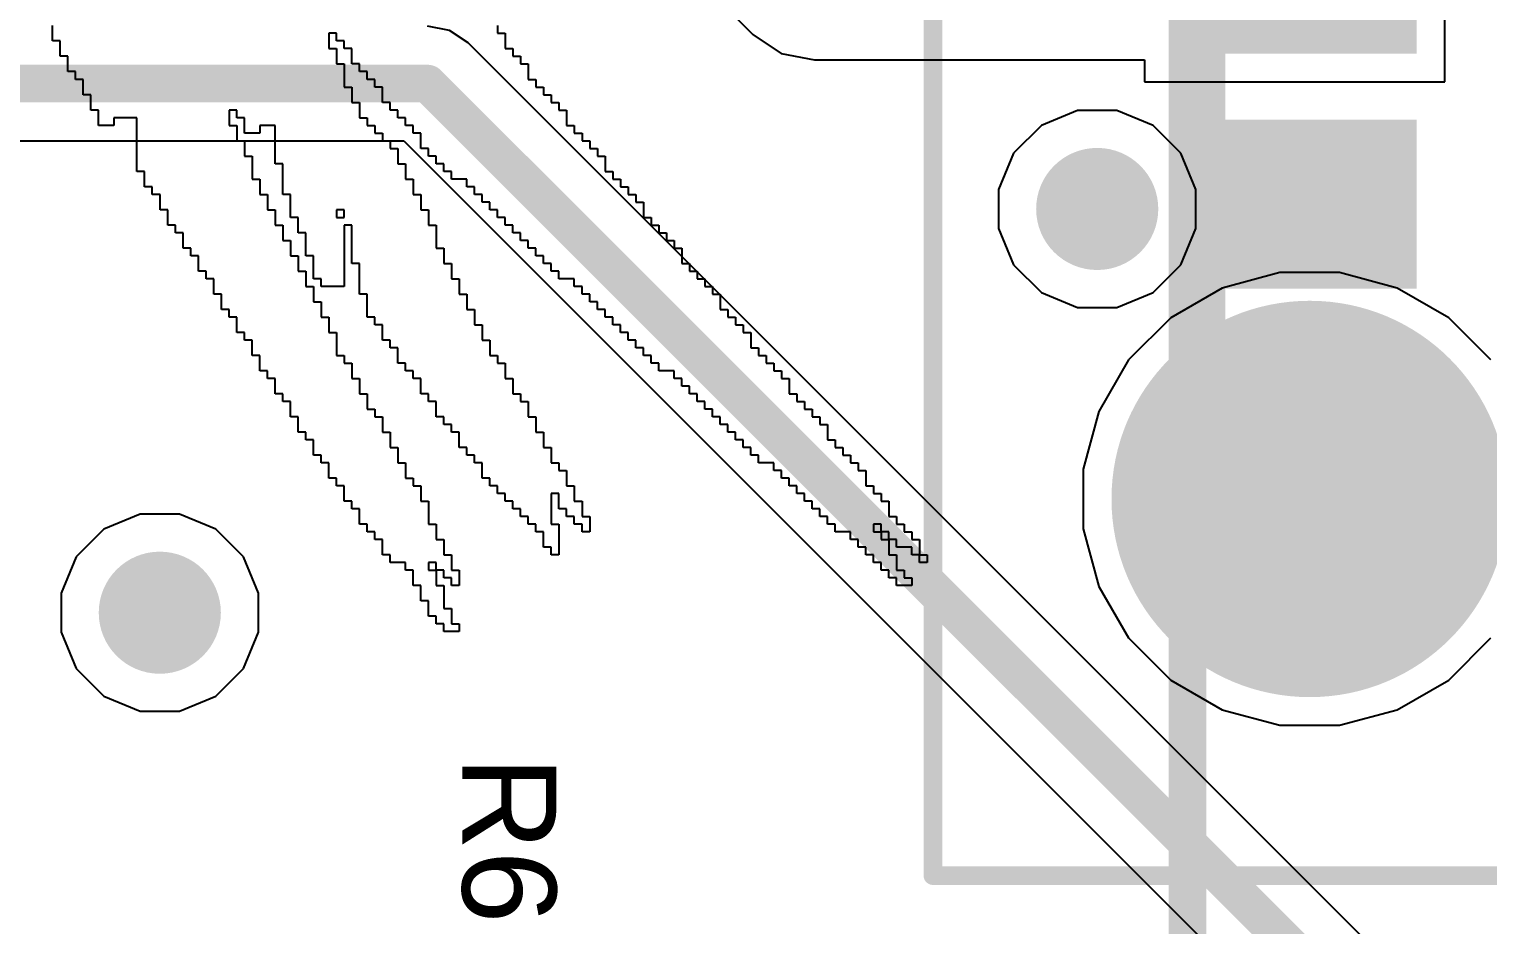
# Model space of a CAD drawing. Header units: inches. Extents: x 0.3 to 52.1, y -1.7 to 36.7.
# Drawn here: x 37.8 to 45.57, y 6.84 to 11.61 of the extents above; entities that cross this region are included whole.
import ezdxf

# ---------------------------------------------------------------- set-up
doc = ezdxf.new("R2010")
doc.units = ezdxf.units.IN
for name, color, linetype in [('Bottom Layer', 5, 'Continuous'), ('Bottom Overlay', 54, 'Continuous'), ('Bottom Solder', 6, 'Continuous'), ('Internal1', 16, 'Continuous'), ('Internal2', 76, 'Continuous'), ('Multi-Layer', 9, 'Continuous'), ('Pad Holes', 156, 'Continuous'), ('Top Assembly', 216, 'Continuous'), ('Top Component Outline', 6, 'Continuous'), ('Top Layer', 1, 'Continuous'), ('Top Overlay', 2, 'Continuous'), ('Top Paste', 8, 'Continuous'), ('Top Solder', 216, 'Continuous'), ('Via Holes', 16, 'Continuous'), ('wyswietlacz', 56, 'Continuous')]:
    doc.layers.add(name, color=color, linetype=linetype)
doc.styles.add('Arial', font='', dxfattribs={"height": 0.2})
doc.styles.get('Arial').set_extended_font_data('Arial')

# ---------------------------------------------------------------- blocks, each defined once
blk = doc.blocks.new('USB_C_13')
at = {"layer": 'Bottom Layer'}
h = blk.add_hatch(color=5, dxfattribs=at)
edge = h.paths.add_edge_path()
edge.add_arc((-4.32, 2.95), 1.005, 0, 360)
at = {"layer": 'Bottom Solder'}
h = blk.add_hatch(color=6, dxfattribs=at)
edge = h.paths.add_edge_path()
edge.add_arc((-4.32, 2.95), 1.055, 0, 360)
at = {"layer": 'Internal1'}
h = blk.add_hatch(color=16, dxfattribs=at)
edge = h.paths.add_edge_path()
edge.add_arc((-4.32, 2.95), 1.005, 0, 360)
at = {"layer": 'Internal2'}
h = blk.add_hatch(color=76, dxfattribs=at)
edge = h.paths.add_edge_path()
edge.add_arc((-4.32, 2.95), 1.005, 0, 360)
at = {"layer": 'Multi-Layer'}
h = blk.add_hatch(color=9, dxfattribs=at)
edge = h.paths.add_edge_path()
edge.add_arc((-4.32, 2.95), 1.005, 0, 360)
at = {"layer": 'Pad Holes'}
h = blk.add_hatch(color=7, dxfattribs=at)
edge = h.paths.add_edge_path()
edge.add_arc((-4.32, 2.95), 0.67, 0, 360)
at = {"layer": 'Top Layer'}
h = blk.add_hatch(color=1, dxfattribs=at)
edge = h.paths.add_edge_path()
edge.add_arc((-4.32, 2.95), 1.005, 0, 360)
for points in [[(-3.15, 2.43), (-3.15, 3.63), (-2.35, 3.63), (-2.35, 2.43)], [(-1.9, 2.43), (-1.9, 3.63), (-1.14, 3.63), (-1.14, 2.43)]]:
    blk.add_hatch(color=1, dxfattribs=at).paths.add_polyline_path(points)
at = {"layer": 'Top Paste'}
for points in [[(-3.15, 2.43), (-3.15, 3.63), (-2.35, 3.63), (-2.35, 2.43)], [(-1.9, 2.43), (-1.9, 3.63), (-1.14, 3.63), (-1.14, 2.43)]]:
    blk.add_hatch(color=8, dxfattribs=at).paths.add_polyline_path(points)
at = {"layer": 'Top Solder'}
h = blk.add_hatch(color=216, dxfattribs=at)
edge = h.paths.add_edge_path()
edge.add_arc((-4.32, 2.95), 1.055, 0, 360)
for points in [[(-3.2, 2.38), (-3.2, 3.68), (-2.3, 3.68), (-2.3, 2.38)], [(-1.95, 2.38), (-1.95, 3.68), (-1.09, 3.68), (-1.09, 2.38)]]:
    blk.add_hatch(color=216, dxfattribs=at).paths.add_polyline_path(points)
at = {"layer": 'Top Assembly'}
for points in [[(-6.325, 4.955, 0.1, 0.1, 0), (6.325, 4.955, 0.1, 0.1, 0)], [(-6.325, 4.955, 0.1, 0.1, 0), (-6.325, -4.45, 0.1, 0.1, 0)]]:
    blk.add_lwpolyline(points, format="xyseb", dxfattribs=at)
blk.add_lwpolyline([(-6.35, 4.955, 0.05, 0.05, 1), (-6.3, 4.955, 0.05, 0.05, 1)], format="xyseb", close=True, dxfattribs=at)
blk.add_lwpolyline([(-6.35, 4.955, 0.05, 0.05, 1), (-6.3, 4.955, 0.05, 0.05, 1)], format="xyseb", close=True, dxfattribs=at)
at = {"layer": 'Top Component Outline'}
for points in [[(-4.47, 3.45, 0.1, 0.1, 0), (4.47, 3.45, 0.1, 0.1, 0)], [(-4.47, 3.45, 0.1, 0.1, 0), (-4.47, -3.45, 0.1, 0.1, 0)]]:
    blk.add_lwpolyline(points, format="xyseb", dxfattribs=at)
blk.add_lwpolyline([(-4.495, 3.45, 0.05, 0.05, 1), (-4.445, 3.45, 0.05, 0.05, 1)], format="xyseb", close=True, dxfattribs=at)
blk.add_lwpolyline([(-4.495, 3.45, 0.05, 0.05, 1), (-4.445, 3.45, 0.05, 0.05, 1)], format="xyseb", close=True, dxfattribs=at)

msp = doc.modelspace()

# ---------------------------------------------------------------- hatches: boundary and pattern name
at = {"layer": 'Bottom Layer'}
h = msp.add_hatch(color=5, dxfattribs=at)
edge = h.paths.add_edge_path()
edge.add_arc((43.4892, 10.6494), 0.325, 0, 360)
h = msp.add_hatch(color=5, dxfattribs=at)
edge = h.paths.add_edge_path()
edge.add_arc((38.5, 8.5), 0.325, 0, 360)
at = {"layer": 'Internal1'}
h = msp.add_hatch(color=16, dxfattribs=at)
edge = h.paths.add_edge_path()
edge.add_arc((43.4892, 10.6494), 0.325, 0, 360)
h = msp.add_hatch(color=16, dxfattribs=at)
edge = h.paths.add_edge_path()
edge.add_arc((38.5, 8.5), 0.325, 0, 360)
at = {"layer": 'Internal2'}
h = msp.add_hatch(color=76, dxfattribs=at)
edge = h.paths.add_edge_path()
edge.add_arc((43.4892, 10.6494), 0.325, 0, 360)
h = msp.add_hatch(color=76, dxfattribs=at)
edge = h.paths.add_edge_path()
edge.add_arc((38.5, 8.5), 0.325, 0, 360)
at = {"layer": 'Top Layer'}
h = msp.add_hatch(color=1, dxfattribs=at)
edge = h.paths.add_edge_path()
edge.add_arc((43.4892, 10.6494), 0.325, 0, 360)
h = msp.add_hatch(color=1, dxfattribs=at)
edge = h.paths.add_edge_path()
edge.add_arc((38.5, 8.5), 0.325, 0, 360)
at = {"layer": 'Via Holes'}
h = msp.add_hatch(color=7, dxfattribs=at)
edge = h.paths.add_edge_path()
edge.add_arc((43.4892, 10.6494), 0.175, 0, 360)
h = msp.add_hatch(color=7, dxfattribs=at)
edge = h.paths.add_edge_path()
edge.add_arc((38.5, 8.5), 0.175, 0, 360)

# ---------------------------------------------------------------- linework, layer by layer
at = {"layer": 'Bottom Overlay'}
for p, q in [((37.9294, 11.5437), (37.9294, 11.6254)), ((39.4403, 11.5845), (39.3995, 11.5845)), ((39.3995, 11.5845), (39.3995, 11.5029)), ((39.4403, 11.5437), (39.4403, 11.5845)), ((40.2979, 11.6254), (40.2979, 11.5845)), ((40.2979, 11.5845), (40.3387, 11.5845)), ((40.3387, 11.5845), (40.3387, 11.5029)), ((37.9702, 11.5437), (37.9294, 11.5437)), ((37.9702, 11.462), (37.9702, 11.5437)), ((39.3995, 11.5029), (39.4403, 11.5029)), ((39.4811, 11.5437), (39.4403, 11.5437)), ((39.4403, 11.5029), (39.4403, 11.4212)), ((39.4811, 11.5029), (39.4811, 11.5437)), ((39.522, 11.5029), (39.4811, 11.5029)), ((39.522, 11.4212), (39.522, 11.5029)), ((40.3387, 11.5029), (40.3795, 11.5029)), ((40.3795, 11.5029), (40.3795, 11.462)), ((38.011, 11.462), (37.9702, 11.462)), ((38.011, 11.3804), (38.011, 11.462)), ((39.4403, 11.4212), (39.4811, 11.4212)), ((39.4811, 11.4212), (39.4811, 11.2987)), ((39.5628, 11.4212), (39.522, 11.4212)), ((39.5628, 11.3804), (39.5628, 11.4212)), ((40.3795, 11.462), (40.4204, 11.462)), ((40.4204, 11.462), (40.4204, 11.4212)), ((40.4204, 11.4212), (40.4612, 11.4212)), ((40.4612, 11.4212), (40.4612, 11.3395)), ((38.0519, 11.3804), (38.011, 11.3804)), ((38.0519, 11.3395), (38.0519, 11.3804)), ((38.0927, 11.3395), (38.0519, 11.3395)), ((38.0927, 11.2578), (38.0927, 11.3395)), ((39.6037, 11.3804), (39.5628, 11.3804)), ((39.6037, 11.3395), (39.6037, 11.3804)), ((39.6445, 11.3395), (39.6037, 11.3395)), ((39.6445, 11.2987), (39.6445, 11.3395)), ((40.4612, 11.3395), (40.5021, 11.3395)), ((40.5021, 11.3395), (40.5021, 11.2987)), ((38.1335, 11.2578), (38.0927, 11.2578)), ((38.1335, 11.1762), (38.1335, 11.2578)), ((39.4811, 11.2987), (39.522, 11.2987)), ((39.522, 11.2987), (39.522, 11.217)), ((39.6853, 11.2987), (39.6445, 11.2987)), ((39.6853, 11.217), (39.6853, 11.2987)), ((40.5021, 11.2987), (40.5429, 11.2987)), ((40.5429, 11.2987), (40.5429, 11.2578)), ((40.5429, 11.2578), (40.5837, 11.2578)), ((40.5837, 11.2578), (40.5837, 11.217)), ((39.522, 11.217), (39.5628, 11.217)), ((39.5628, 11.217), (39.5628, 11.1353)), ((39.7262, 11.217), (39.6853, 11.217)), ((39.7262, 11.1762), (39.7262, 11.217)), ((40.5837, 11.217), (40.6246, 11.217)), ((40.6246, 11.217), (40.6246, 11.1762)), ((38.1744, 11.1762), (38.1335, 11.1762)), ((38.1744, 11.0945), (38.1744, 11.1762)), ((38.3786, 11.1353), (38.256, 11.1353)), ((38.256, 11.1353), (38.256, 11.0945)), ((38.3786, 10.8495), (38.3786, 11.1353)), ((38.9094, 11.1762), (38.8686, 11.1762)), ((38.8686, 11.1762), (38.8686, 11.0945)), ((38.9094, 11.1353), (38.9094, 11.1762)), ((38.9503, 11.1353), (38.9094, 11.1353)), ((38.9503, 11.0537), (38.9503, 11.1353)), ((39.5628, 11.1353), (39.6037, 11.1353)), ((39.6037, 11.1353), (39.6037, 11.0945)), ((39.767, 11.1762), (39.7262, 11.1762)), ((39.767, 11.1353), (39.767, 11.1762)), ((39.8078, 11.1353), (39.767, 11.1353)), ((39.8078, 11.0945), (39.8078, 11.1353)), ((40.6246, 11.1762), (40.6654, 11.1762)), ((40.6654, 11.1762), (40.6654, 11.0945)), ((38.256, 11.0945), (38.1744, 11.0945)), ((38.8686, 11.0945), (38.9094, 11.0945)), ((38.9094, 11.0945), (38.9094, 11.0128)), ((39.0319, 11.0537), (38.9503, 11.0537)), ((39.1136, 11.0945), (39.0319, 11.0945)), ((39.0319, 11.0945), (39.0319, 11.0537)), ((39.1136, 10.8903), (39.1136, 11.0945)), ((39.6037, 11.0945), (39.6445, 11.0945)), ((39.6445, 11.0945), (39.6445, 11.0537)), ((39.6445, 11.0537), (39.6853, 11.0537)), ((39.6853, 11.0537), (39.6853, 11.0128)), ((39.8487, 11.0945), (39.8078, 11.0945)), ((39.8487, 11.0537), (39.8487, 11.0945)), ((39.8895, 11.0537), (39.8487, 11.0537)), ((39.8895, 10.972), (39.8895, 11.0537)), ((40.6654, 11.0945), (40.7062, 11.0945)), ((40.7062, 11.0945), (40.7062, 11.0537)), ((40.7062, 11.0537), (40.7471, 11.0537)), ((40.7471, 11.0537), (40.7471, 11.0128)), ((38.9094, 11.0128), (38.9503, 11.0128)), ((38.9503, 11.0128), (38.9503, 10.9312)), ((39.6853, 11.0128), (39.7262, 11.0128)), ((39.7262, 11.0128), (39.7262, 10.972)), ((39.7262, 10.972), (39.767, 10.972)), ((39.767, 10.972), (39.767, 10.8903)), ((39.9303, 10.972), (39.8895, 10.972)), ((39.9303, 10.9312), (39.9303, 10.972)), ((40.7471, 11.0128), (40.7879, 11.0128)), ((40.7879, 11.0128), (40.7879, 10.972)), ((40.7879, 10.972), (40.8287, 10.972)), ((40.8287, 10.972), (40.8287, 10.9312)), ((38.9503, 10.9312), (38.9911, 10.9312)), ((38.9911, 10.9312), (38.9911, 10.8086)), ((39.1545, 10.8903), (39.1136, 10.8903)), ((39.1545, 10.727), (39.1545, 10.8903)), ((39.767, 10.8903), (39.8078, 10.8903)), ((39.8078, 10.8903), (39.8078, 10.8086)), ((39.9712, 10.9312), (39.9303, 10.9312)), ((39.9712, 10.8903), (39.9712, 10.9312)), ((40.012, 10.8903), (39.9712, 10.8903)), ((40.012, 10.8495), (40.012, 10.8903)), ((40.8287, 10.9312), (40.8696, 10.9312)), ((40.8696, 10.9312), (40.8696, 10.8495)), ((38.4194, 10.8495), (38.3786, 10.8495)), ((38.4194, 10.7678), (38.4194, 10.8495)), ((38.9911, 10.8086), (39.0319, 10.8086)), ((39.0319, 10.8086), (39.0319, 10.727)), ((39.8078, 10.8086), (39.8487, 10.8086)), ((39.8487, 10.8086), (39.8487, 10.727)), ((40.0529, 10.8495), (40.012, 10.8495)), ((40.0529, 10.8086), (40.0529, 10.8495)), ((40.1345, 10.8086), (40.0529, 10.8086)), ((40.1345, 10.7678), (40.1345, 10.8086)), ((40.8696, 10.8495), (40.9104, 10.8495)), ((40.9104, 10.8495), (40.9104, 10.8086)), ((40.9104, 10.8086), (40.9513, 10.8086)), ((40.9513, 10.8086), (40.9513, 10.7678)), ((38.4602, 10.7678), (38.4194, 10.7678)), ((38.4602, 10.727), (38.4602, 10.7678)), ((38.5011, 10.727), (38.4602, 10.727)), ((38.5011, 10.6453), (38.5011, 10.727)), ((39.0319, 10.727), (39.0728, 10.727)), ((39.0728, 10.727), (39.0728, 10.6453)), ((39.1953, 10.727), (39.1545, 10.727)), ((39.1953, 10.6045), (39.1953, 10.727)), ((39.8487, 10.727), (39.8895, 10.727)), ((39.8895, 10.727), (39.8895, 10.6453)), ((40.1754, 10.7678), (40.1345, 10.7678)), ((40.1754, 10.727), (40.1754, 10.7678)), ((40.2162, 10.727), (40.1754, 10.727)), ((40.2162, 10.6861), (40.2162, 10.727)), ((40.9513, 10.7678), (40.9921, 10.7678)), ((40.9921, 10.7678), (40.9921, 10.727)), ((40.9921, 10.727), (41.0329, 10.727)), ((41.0329, 10.727), (41.0329, 10.6861)), ((38.5419, 10.6453), (38.5011, 10.6453)), ((38.5419, 10.5636), (38.5419, 10.6453)), ((39.0728, 10.6453), (39.1136, 10.6453)), ((39.1136, 10.6453), (39.1136, 10.5636)), ((39.4811, 10.6453), (39.4403, 10.6453)), ((39.4403, 10.6453), (39.4403, 10.6045)), ((39.4811, 10.6045), (39.4811, 10.6453)), ((39.8895, 10.6453), (39.9303, 10.6453)), ((39.9303, 10.6453), (39.9303, 10.5636)), ((40.257, 10.6861), (40.2162, 10.6861)), ((40.257, 10.6453), (40.257, 10.6861)), ((40.2979, 10.6453), (40.257, 10.6453)), ((40.2979, 10.6045), (40.2979, 10.6453)), ((41.0329, 10.6861), (41.0738, 10.6861)), ((41.0738, 10.6861), (41.0738, 10.6045)), ((38.5827, 10.5636), (38.5419, 10.5636)), ((38.5827, 10.5228), (38.5827, 10.5636)), ((39.1136, 10.5636), (39.1545, 10.5636)), ((39.1545, 10.5636), (39.1545, 10.482)), ((39.2361, 10.6045), (39.1953, 10.6045)), ((39.2361, 10.5228), (39.2361, 10.6045)), ((39.4403, 10.6045), (39.4811, 10.6045)), ((39.522, 10.5636), (39.4811, 10.5636)), ((39.4811, 10.5636), (39.4811, 10.2369)), ((39.522, 10.3594), (39.522, 10.5636)), ((39.9303, 10.5636), (39.9712, 10.5636)), ((39.9712, 10.5636), (39.9712, 10.4411)), ((40.3387, 10.6045), (40.2979, 10.6045)), ((40.3387, 10.5636), (40.3387, 10.6045)), ((40.3795, 10.5636), (40.3387, 10.5636)), ((40.3795, 10.5228), (40.3795, 10.5636)), ((41.0738, 10.6045), (41.1146, 10.6045)), ((41.1146, 10.6045), (41.1146, 10.5636)), ((41.1146, 10.5636), (41.1554, 10.5636)), ((41.1554, 10.5636), (41.1554, 10.5228)), ((38.6236, 10.5228), (38.5827, 10.5228)), ((38.6236, 10.4411), (38.6236, 10.5228)), ((39.1545, 10.482), (39.1953, 10.482)), ((39.1953, 10.482), (39.1953, 10.4003)), ((39.277, 10.5228), (39.2361, 10.5228)), ((39.277, 10.4003), (39.277, 10.5228)), ((40.4204, 10.5228), (40.3795, 10.5228)), ((40.4204, 10.482), (40.4204, 10.5228)), ((40.4612, 10.482), (40.4204, 10.482)), ((40.4612, 10.4411), (40.4612, 10.482)), ((41.1554, 10.5228), (41.1963, 10.5228)), ((41.1963, 10.5228), (41.1963, 10.482)), ((41.1963, 10.482), (41.2371, 10.482)), ((41.2371, 10.482), (41.2371, 10.4411)), ((38.6644, 10.4411), (38.6236, 10.4411)), ((38.6644, 10.4003), (38.6644, 10.4411)), ((39.9712, 10.4411), (40.012, 10.4411)), ((40.012, 10.4411), (40.012, 10.3594)), ((40.5021, 10.4411), (40.4612, 10.4411)), ((40.5021, 10.4003), (40.5021, 10.4411)), ((41.2371, 10.4411), (41.278, 10.4411)), ((41.278, 10.4411), (41.278, 10.3594)), ((38.7052, 10.4003), (38.6644, 10.4003)), ((38.7052, 10.3186), (38.7052, 10.4003)), ((39.1953, 10.4003), (39.2361, 10.4003)), ((39.2361, 10.4003), (39.2361, 10.3186)), ((39.3178, 10.4003), (39.277, 10.4003)), ((39.3178, 10.2778), (39.3178, 10.4003)), ((39.5628, 10.3594), (39.522, 10.3594)), ((39.5628, 10.1961), (39.5628, 10.3594)), ((40.012, 10.3594), (40.0529, 10.3594)), ((40.0529, 10.3594), (40.0529, 10.2778)), ((40.5429, 10.4003), (40.5021, 10.4003)), ((40.5429, 10.3594), (40.5429, 10.4003)), ((40.5837, 10.3594), (40.5429, 10.3594)), ((40.5837, 10.3186), (40.5837, 10.3594)), ((41.278, 10.3594), (41.3188, 10.3594)), ((41.3188, 10.3594), (41.3188, 10.3186)), ((38.7461, 10.3186), (38.7052, 10.3186)), ((38.7461, 10.2778), (38.7461, 10.3186)), ((38.7869, 10.2778), (38.7461, 10.2778)), ((38.7869, 10.1961), (38.7869, 10.2778)), ((39.2361, 10.3186), (39.277, 10.3186)), ((39.277, 10.3186), (39.277, 10.2369)), ((39.3586, 10.2778), (39.3178, 10.2778)), ((39.3586, 10.2369), (39.3586, 10.2778)), ((40.0529, 10.2778), (40.0937, 10.2778)), ((40.0937, 10.2778), (40.0937, 10.1961)), ((40.6246, 10.3186), (40.5837, 10.3186)), ((40.6246, 10.2778), (40.6246, 10.3186)), ((40.7062, 10.2778), (40.6246, 10.2778)), ((40.7062, 10.2369), (40.7062, 10.2778)), ((41.3188, 10.3186), (41.3596, 10.3186)), ((41.3596, 10.3186), (41.3596, 10.2778)), ((41.3596, 10.2778), (41.4005, 10.2778)), ((41.4005, 10.2778), (41.4005, 10.2369)), ((38.8278, 10.1961), (38.7869, 10.1961)), ((38.8278, 10.1144), (38.8278, 10.1961)), ((39.277, 10.2369), (39.3178, 10.2369)), ((39.3178, 10.2369), (39.3178, 10.1553)), ((39.4811, 10.2369), (39.3586, 10.2369)), ((39.6037, 10.1961), (39.5628, 10.1961)), ((39.6037, 10.0736), (39.6037, 10.1961)), ((40.0937, 10.1961), (40.1345, 10.1961)), ((40.1345, 10.1961), (40.1345, 10.1144)), ((40.7471, 10.2369), (40.7062, 10.2369)), ((40.7471, 10.1961), (40.7471, 10.2369)), ((40.7879, 10.1961), (40.7471, 10.1961)), ((40.7879, 10.1553), (40.7879, 10.1961)), ((41.4005, 10.2369), (41.4413, 10.2369)), ((41.4413, 10.2369), (41.4413, 10.1961)), ((41.4413, 10.1961), (41.4821, 10.1961)), ((41.4821, 10.1961), (41.4821, 10.1144)), ((38.8686, 10.1144), (38.8278, 10.1144)), ((38.8686, 10.0736), (38.8686, 10.1144)), ((39.3178, 10.1553), (39.3586, 10.1553)), ((39.3586, 10.1553), (39.3586, 10.0736)), ((40.1345, 10.1144), (40.1754, 10.1144)), ((40.1754, 10.1144), (40.1754, 10.0328)), ((40.8287, 10.1553), (40.7879, 10.1553)), ((40.8287, 10.1144), (40.8287, 10.1553)), ((40.8696, 10.1144), (40.8287, 10.1144)), ((40.8696, 10.0736), (40.8696, 10.1144)), ((41.4821, 10.1144), (41.523, 10.1144)), ((41.523, 10.1144), (41.523, 10.0736)), ((38.9094, 10.0736), (38.8686, 10.0736)), ((38.9094, 9.9919), (38.9094, 10.0736)), ((39.3586, 10.0736), (39.3995, 10.0736)), ((39.3995, 10.0736), (39.3995, 9.9919)), ((39.6445, 10.0736), (39.6037, 10.0736)), ((39.6445, 10.0328), (39.6445, 10.0736)), ((39.6853, 10.0328), (39.6445, 10.0328)), ((39.6853, 9.9511), (39.6853, 10.0328)), ((40.1754, 10.0328), (40.2162, 10.0328)), ((40.2162, 10.0328), (40.2162, 9.9511)), ((40.9104, 10.0736), (40.8696, 10.0736)), ((40.9104, 10.0328), (40.9104, 10.0736)), ((40.9513, 10.0328), (40.9104, 10.0328)), ((40.9513, 9.9919), (40.9513, 10.0328)), ((41.523, 10.0736), (41.5638, 10.0736)), ((41.5638, 10.0736), (41.5638, 10.0328)), ((41.5638, 10.0328), (41.6046, 10.0328)), ((41.6046, 10.0328), (41.6046, 9.9919)), ((38.9503, 9.9919), (38.9094, 9.9919)), ((38.9503, 9.9511), (38.9503, 9.9919)), ((38.9911, 9.9511), (38.9503, 9.9511)), ((38.9911, 9.8694), (38.9911, 9.9511)), ((39.3995, 9.9919), (39.4403, 9.9919)), ((39.4403, 9.9919), (39.4403, 9.8694)), ((39.7262, 9.9511), (39.6853, 9.9511)), ((39.7262, 9.9102), (39.7262, 9.9511)), ((40.2162, 9.9511), (40.257, 9.9511)), ((40.257, 9.9511), (40.257, 9.8694)), ((40.9921, 9.9919), (40.9513, 9.9919)), ((40.9921, 9.9511), (40.9921, 9.9919)), ((41.0329, 9.9511), (40.9921, 9.9511)), ((41.0329, 9.9102), (41.0329, 9.9511)), ((41.6046, 9.9919), (41.6455, 9.9919)), ((41.6455, 9.9919), (41.6455, 9.9102)), ((39.0319, 9.8694), (38.9911, 9.8694)), ((39.0319, 9.7877), (39.0319, 9.8694)), ((39.4403, 9.8694), (39.4811, 9.8694)), ((39.4811, 9.8694), (39.4811, 9.8286)), ((39.767, 9.9102), (39.7262, 9.9102)), ((39.767, 9.8286), (39.767, 9.9102)), ((40.257, 9.8694), (40.2979, 9.8694)), ((40.2979, 9.8694), (40.2979, 9.8286)), ((41.0738, 9.9102), (41.0329, 9.9102)), ((41.0738, 9.8694), (41.0738, 9.9102)), ((41.1146, 9.8694), (41.0738, 9.8694)), ((41.1146, 9.8286), (41.1146, 9.8694)), ((41.6455, 9.9102), (41.6863, 9.9102)), ((41.6863, 9.9102), (41.6863, 9.8694)), ((41.6863, 9.8694), (41.7272, 9.8694)), ((41.7272, 9.8694), (41.7272, 9.8286)), ((39.0728, 9.7877), (39.0319, 9.7877)), ((39.0728, 9.7469), (39.0728, 9.7877)), ((39.4811, 9.8286), (39.522, 9.8286)), ((39.522, 9.8286), (39.522, 9.7469)), ((39.8078, 9.8286), (39.767, 9.8286)), ((39.8078, 9.7877), (39.8078, 9.8286)), ((39.8487, 9.7877), (39.8078, 9.7877)), ((39.8487, 9.7469), (39.8487, 9.7877)), ((40.2979, 9.8286), (40.3387, 9.8286)), ((40.3387, 9.8286), (40.3387, 9.7469)), ((41.1554, 9.8286), (41.1146, 9.8286)), ((41.1554, 9.7877), (41.1554, 9.8286)), ((41.2371, 9.7877), (41.1554, 9.7877)), ((41.2371, 9.7469), (41.2371, 9.7877)), ((41.7272, 9.8286), (41.768, 9.8286)), ((41.768, 9.8286), (41.768, 9.7877)), ((41.768, 9.7877), (41.8088, 9.7877)), ((41.8088, 9.7877), (41.8088, 9.7469)), ((39.1136, 9.7469), (39.0728, 9.7469)), ((39.1136, 9.6652), (39.1136, 9.7469)), ((39.522, 9.7469), (39.5628, 9.7469)), ((39.5628, 9.7469), (39.5628, 9.6652)), ((39.8895, 9.7469), (39.8487, 9.7469)), ((39.8895, 9.6652), (39.8895, 9.7469)), ((40.3387, 9.7469), (40.3795, 9.7469)), ((40.3795, 9.7469), (40.3795, 9.6652)), ((41.278, 9.7469), (41.2371, 9.7469)), ((41.278, 9.7061), (41.278, 9.7469)), ((41.3188, 9.7061), (41.278, 9.7061)), ((41.3188, 9.6652), (41.3188, 9.7061)), ((41.8088, 9.7469), (41.8497, 9.7469)), ((41.8497, 9.7469), (41.8497, 9.6652)), ((39.1545, 9.6652), (39.1136, 9.6652)), ((39.1545, 9.6244), (39.1545, 9.6652)), ((39.5628, 9.6652), (39.6037, 9.6652)), ((39.6037, 9.6652), (39.6037, 9.5835)), ((39.9303, 9.6652), (39.8895, 9.6652)), ((39.9303, 9.6244), (39.9303, 9.6652)), ((40.3795, 9.6652), (40.4204, 9.6652)), ((40.4204, 9.6652), (40.4204, 9.6244)), ((41.3596, 9.6652), (41.3188, 9.6652)), ((41.3596, 9.6244), (41.3596, 9.6652)), ((41.8497, 9.6652), (41.8905, 9.6652)), ((41.8905, 9.6652), (41.8905, 9.6244)), ((39.1953, 9.6244), (39.1545, 9.6244)), ((39.1953, 9.5427), (39.1953, 9.6244)), ((39.6037, 9.5835), (39.6445, 9.5835)), ((39.6445, 9.5835), (39.6445, 9.5427)), ((39.9712, 9.6244), (39.9303, 9.6244)), ((39.9712, 9.5427), (39.9712, 9.6244)), ((40.4204, 9.6244), (40.4612, 9.6244)), ((40.4612, 9.6244), (40.4612, 9.5427)), ((41.4005, 9.6244), (41.3596, 9.6244)), ((41.4005, 9.5835), (41.4005, 9.6244)), ((41.4413, 9.5835), (41.4005, 9.5835)), ((41.4413, 9.5427), (41.4413, 9.5835)), ((41.8905, 9.6244), (41.9313, 9.6244)), ((41.9313, 9.6244), (41.9313, 9.5835)), ((41.9313, 9.5835), (41.9722, 9.5835)), ((41.9722, 9.5835), (41.9722, 9.5427)), ((39.2361, 9.5427), (39.1953, 9.5427)), ((39.2361, 9.461), (39.2361, 9.5427)), ((39.6445, 9.5427), (39.6853, 9.5427)), ((39.6853, 9.5427), (39.6853, 9.461)), ((40.012, 9.5427), (39.9712, 9.5427)), ((40.012, 9.5019), (40.012, 9.5427)), ((40.0529, 9.5019), (40.012, 9.5019)), ((40.0529, 9.461), (40.0529, 9.5019)), ((40.4612, 9.5427), (40.5021, 9.5427)), ((40.5021, 9.5427), (40.5021, 9.461)), ((41.4821, 9.5427), (41.4413, 9.5427)), ((41.4821, 9.5019), (41.4821, 9.5427)), ((41.523, 9.5019), (41.4821, 9.5019)), ((41.523, 9.461), (41.523, 9.5019)), ((41.9722, 9.5427), (42.013, 9.5427)), ((42.013, 9.5427), (42.013, 9.5019)), ((42.013, 9.5019), (42.0538, 9.5019)), ((42.0538, 9.5019), (42.0538, 9.4202)), ((39.277, 9.461), (39.2361, 9.461)), ((39.277, 9.4202), (39.277, 9.461)), ((39.3178, 9.4202), (39.277, 9.4202)), ((39.3178, 9.3385), (39.3178, 9.4202)), ((39.6853, 9.461), (39.7262, 9.461)), ((39.7262, 9.461), (39.7262, 9.3794)), ((40.0937, 9.461), (40.0529, 9.461)), ((40.0937, 9.3794), (40.0937, 9.461)), ((40.5021, 9.461), (40.5429, 9.461)), ((40.5429, 9.461), (40.5429, 9.3794)), ((41.5638, 9.461), (41.523, 9.461)), ((41.5638, 9.4202), (41.5638, 9.461)), ((41.6046, 9.4202), (41.5638, 9.4202)), ((41.6046, 9.3794), (41.6046, 9.4202)), ((42.0538, 9.4202), (42.0947, 9.4202)), ((42.0947, 9.4202), (42.0947, 9.3794)), ((39.3586, 9.3385), (39.3178, 9.3385)), ((39.3586, 9.2977), (39.3586, 9.3385)), ((39.7262, 9.3794), (39.767, 9.3794)), ((39.767, 9.3794), (39.767, 9.2977)), ((40.1345, 9.3794), (40.0937, 9.3794)), ((40.1345, 9.3385), (40.1345, 9.3794)), ((40.1754, 9.3385), (40.1345, 9.3385)), ((40.1754, 9.2977), (40.1754, 9.3385)), ((40.5429, 9.3794), (40.5837, 9.3794)), ((40.5837, 9.3794), (40.5837, 9.2977)), ((41.6455, 9.3794), (41.6046, 9.3794)), ((41.6455, 9.3385), (41.6455, 9.3794)), ((41.6863, 9.3385), (41.6455, 9.3385)), ((41.6863, 9.2977), (41.6863, 9.3385)), ((42.0947, 9.3794), (42.1355, 9.3794)), ((42.1355, 9.3794), (42.1355, 9.3385)), ((42.1355, 9.3385), (42.1764, 9.3385)), ((42.1764, 9.3385), (42.1764, 9.2977)), ((39.3995, 9.2977), (39.3586, 9.2977)), ((39.3995, 9.216), (39.3995, 9.2977)), ((39.767, 9.2977), (39.8078, 9.2977)), ((39.8078, 9.2977), (39.8078, 9.216)), ((40.2162, 9.2977), (40.1754, 9.2977)), ((40.2162, 9.216), (40.2162, 9.2977)), ((40.5837, 9.2977), (40.6246, 9.2977)), ((40.6246, 9.2977), (40.6246, 9.2569)), ((40.6246, 9.2569), (40.6654, 9.2569)), ((40.6654, 9.2569), (40.6654, 9.1752)), ((41.768, 9.2977), (41.6863, 9.2977)), ((41.768, 9.2569), (41.768, 9.2977)), ((41.8088, 9.2569), (41.768, 9.2569)), ((41.8088, 9.216), (41.8088, 9.2569)), ((42.1764, 9.2977), (42.2172, 9.2977)), ((42.2172, 9.2977), (42.2172, 9.2569)), ((42.2172, 9.2569), (42.258, 9.2569)), ((42.258, 9.2569), (42.258, 9.1752)), ((39.4403, 9.216), (39.3995, 9.216)), ((39.4403, 9.1752), (39.4403, 9.216)), ((39.4811, 9.1752), (39.4403, 9.1752)), ((39.4811, 9.0935), (39.4811, 9.1752)), ((39.8078, 9.216), (39.8487, 9.216)), ((39.8487, 9.216), (39.8487, 9.1752)), ((39.8487, 9.1752), (39.8895, 9.1752)), ((39.8895, 9.1752), (39.8895, 9.0935)), ((40.257, 9.216), (40.2162, 9.216)), ((40.257, 9.1752), (40.257, 9.216)), ((40.2979, 9.1752), (40.257, 9.1752)), ((40.2979, 9.1343), (40.2979, 9.1752)), ((40.6654, 9.1752), (40.7062, 9.1752)), ((40.7062, 9.1752), (40.7062, 9.0935)), ((41.8497, 9.216), (41.8088, 9.216)), ((41.8497, 9.1752), (41.8497, 9.216)), ((41.8905, 9.1752), (41.8497, 9.1752)), ((41.8905, 9.1343), (41.8905, 9.1752)), ((42.258, 9.1752), (42.2989, 9.1752)), ((42.2989, 9.1752), (42.2989, 9.1343)), ((39.522, 9.0935), (39.4811, 9.0935)), ((39.522, 9.0527), (39.522, 9.0935)), ((39.8895, 9.0935), (39.9303, 9.0935)), ((39.9303, 9.0935), (39.9303, 8.971)), ((40.3387, 9.1343), (40.2979, 9.1343)), ((40.3387, 9.0935), (40.3387, 9.1343)), ((40.3795, 9.0935), (40.3387, 9.0935)), ((40.3795, 9.0527), (40.3795, 9.0935)), ((40.6246, 9.1343), (40.5837, 9.1343)), ((40.5837, 9.1343), (40.5837, 8.971)), ((40.6246, 9.0527), (40.6246, 9.1343)), ((40.7062, 9.0935), (40.7471, 9.0935)), ((40.7471, 9.0935), (40.7471, 9.0118)), ((41.9313, 9.1343), (41.8905, 9.1343)), ((41.9313, 9.0935), (41.9313, 9.1343)), ((41.9722, 9.0935), (41.9313, 9.0935)), ((41.9722, 9.0527), (41.9722, 9.0935)), ((42.2989, 9.1343), (42.3397, 9.1343)), ((42.3397, 9.1343), (42.3397, 9.0935)), ((42.3397, 9.0935), (42.3805, 9.0935)), ((42.3805, 9.0935), (42.3805, 9.0118)), ((39.5628, 9.0527), (39.522, 9.0527)), ((39.5628, 8.971), (39.5628, 9.0527)), ((40.4204, 9.0527), (40.3795, 9.0527)), ((40.4204, 9.0118), (40.4204, 9.0527)), ((40.4612, 9.0118), (40.4204, 9.0118)), ((40.4612, 8.971), (40.4612, 9.0118)), ((40.6654, 9.0527), (40.6246, 9.0527)), ((40.6654, 9.0118), (40.6654, 9.0527)), ((40.7062, 9.0118), (40.6654, 9.0118)), ((40.7062, 8.971), (40.7062, 9.0118)), ((40.7471, 9.0118), (40.7879, 9.0118)), ((40.7879, 9.0118), (40.7879, 8.9302)), ((42.013, 9.0527), (41.9722, 9.0527)), ((42.013, 9.0118), (42.013, 9.0527)), ((42.0538, 9.0118), (42.013, 9.0118)), ((42.0538, 8.971), (42.0538, 9.0118)), ((42.3805, 9.0118), (42.4214, 9.0118)), ((42.4214, 9.0118), (42.4214, 8.971)), ((39.6037, 8.971), (39.5628, 8.971)), ((39.6037, 8.9302), (39.6037, 8.971)), ((39.6445, 8.9302), (39.6037, 8.9302)), ((39.6445, 8.8893), (39.6445, 8.9302)), ((39.9303, 8.971), (39.9712, 8.971)), ((39.9712, 8.971), (39.9712, 8.8893)), ((40.5021, 8.971), (40.4612, 8.971)), ((40.5021, 8.9302), (40.5021, 8.971)), ((40.5429, 8.9302), (40.5021, 8.9302)), ((40.5429, 8.8485), (40.5429, 8.9302)), ((40.5837, 8.971), (40.6246, 8.971)), ((40.6246, 8.971), (40.6246, 8.8077)), ((40.7471, 8.971), (40.7062, 8.971)), ((40.7471, 8.9302), (40.7471, 8.971)), ((40.7879, 8.9302), (40.7471, 8.9302)), ((42.0947, 8.971), (42.0538, 8.971)), ((42.0947, 8.9302), (42.0947, 8.971)), ((42.1764, 8.9302), (42.0947, 8.9302)), ((42.1764, 8.8893), (42.1764, 8.9302)), ((42.3397, 8.971), (42.2989, 8.971)), ((42.2989, 8.971), (42.2989, 8.9302)), ((42.2989, 8.9302), (42.3397, 8.9302)), ((42.3397, 8.9302), (42.3397, 8.971)), ((42.3805, 8.9302), (42.3397, 8.9302)), ((42.3397, 8.9302), (42.3397, 8.8893)), ((42.3805, 8.8893), (42.3805, 8.9302)), ((42.4214, 8.971), (42.4622, 8.971)), ((42.4622, 8.971), (42.4622, 8.9302)), ((42.4622, 8.9302), (42.503, 8.9302)), ((42.503, 8.9302), (42.503, 8.8893)), ((39.6853, 8.8893), (39.6445, 8.8893)), ((39.6853, 8.8077), (39.6853, 8.8893)), ((39.9712, 8.8893), (40.012, 8.8893)), ((40.012, 8.8893), (40.012, 8.8077)), ((42.2172, 8.8893), (42.1764, 8.8893)), ((42.2172, 8.8485), (42.2172, 8.8893)), ((42.3397, 8.8893), (42.3805, 8.8893)), ((42.4214, 8.8893), (42.3805, 8.8893)), ((42.3805, 8.8893), (42.3805, 8.8077)), ((42.4214, 8.8485), (42.4214, 8.8893)), ((42.503, 8.8893), (42.5439, 8.8893)), ((42.5439, 8.8893), (42.5439, 8.8077)), ((39.7262, 8.8077), (39.6853, 8.8077)), ((39.7262, 8.7668), (39.7262, 8.8077)), ((40.012, 8.8077), (40.0529, 8.8077)), ((40.0529, 8.8077), (40.0529, 8.726)), ((40.5837, 8.8485), (40.5429, 8.8485)), ((40.5837, 8.8077), (40.5837, 8.8485)), ((40.6246, 8.8077), (40.5837, 8.8077)), ((42.258, 8.8485), (42.2172, 8.8485)), ((42.258, 8.8077), (42.258, 8.8485)), ((42.2989, 8.8077), (42.258, 8.8077)), ((42.2989, 8.7668), (42.2989, 8.8077)), ((42.3805, 8.8077), (42.4214, 8.8077)), ((42.503, 8.8485), (42.4214, 8.8485)), ((42.4214, 8.8077), (42.4214, 8.726)), ((42.503, 8.8077), (42.503, 8.8485)), ((42.5439, 8.8077), (42.503, 8.8077)), ((42.5439, 8.7668), (42.5439, 8.8077)), ((42.5439, 8.8077), (42.5847, 8.8077)), ((42.5847, 8.8077), (42.5847, 8.7668)), ((39.8078, 8.7668), (39.7262, 8.7668)), ((39.8078, 8.726), (39.8078, 8.7668)), ((39.8487, 8.726), (39.8078, 8.726)), ((39.8487, 8.6443), (39.8487, 8.726)), ((39.9712, 8.7668), (39.9303, 8.7668)), ((39.9303, 8.7668), (39.9303, 8.726)), ((39.9303, 8.726), (39.9712, 8.726)), ((39.9712, 8.726), (39.9712, 8.7668)), ((40.012, 8.726), (39.9712, 8.726)), ((39.9712, 8.726), (39.9712, 8.6443)), ((40.012, 8.6851), (40.012, 8.726)), ((40.0529, 8.726), (40.0937, 8.726)), ((40.0937, 8.726), (40.0937, 8.6443)), ((42.3397, 8.7668), (42.2989, 8.7668)), ((42.3397, 8.726), (42.3397, 8.7668)), ((42.3805, 8.726), (42.3397, 8.726)), ((42.3805, 8.6851), (42.3805, 8.726)), ((42.4214, 8.726), (42.4622, 8.726)), ((42.4622, 8.726), (42.4622, 8.6851)), ((42.5847, 8.7668), (42.5439, 8.7668)), ((39.8895, 8.6443), (39.8487, 8.6443)), ((39.8895, 8.5626), (39.8895, 8.6443)), ((39.9712, 8.6443), (40.012, 8.6443)), ((40.0529, 8.6851), (40.012, 8.6851)), ((40.012, 8.6443), (40.012, 8.5218)), ((40.0529, 8.6443), (40.0529, 8.6851)), ((40.0937, 8.6443), (40.0529, 8.6443)), ((42.4214, 8.6851), (42.3805, 8.6851)), ((42.4214, 8.6443), (42.4214, 8.6851)), ((42.503, 8.6443), (42.4214, 8.6443)), ((42.4622, 8.6851), (42.503, 8.6851)), ((42.503, 8.6851), (42.503, 8.6443)), ((39.9303, 8.5626), (39.8895, 8.5626)), ((39.9303, 8.481), (39.9303, 8.5626)), ((39.9712, 8.481), (39.9303, 8.481)), ((39.9712, 8.4401), (39.9712, 8.481)), ((40.012, 8.5218), (40.0529, 8.5218)), ((40.0529, 8.5218), (40.0529, 8.4401)), ((40.012, 8.4401), (39.9712, 8.4401)), ((40.012, 8.3993), (40.012, 8.4401)), ((40.0937, 8.3993), (40.012, 8.3993)), ((40.0529, 8.4401), (40.0937, 8.4401)), ((40.0937, 8.4401), (40.0937, 8.3993))]:
    msp.add_line(p, q, dxfattribs=at)
at = {"layer": 'Internal2'}
for p, q in [((43.3848, 11.1744), (43.1918, 11.0945)), ((43.5936, 11.1744), (43.3848, 11.1744)), ((43.7866, 11.0945), (43.5936, 11.1744)), ((43.1918, 11.0945), (43.0441, 10.9468)), ((43.9343, 10.9468), (43.7866, 11.0945)), ((43.0441, 10.9468), (42.9642, 10.7538)), ((44.0142, 10.7538), (43.9343, 10.9468)), ((42.9642, 10.7538), (42.9642, 10.545)), ((44.0142, 10.545), (44.0142, 10.7538)), ((42.9642, 10.545), (43.0441, 10.352)), ((43.9343, 10.352), (44.0142, 10.545)), ((43.0441, 10.352), (43.1918, 10.2043)), ((43.7866, 10.2043), (43.9343, 10.352)), ((44.4616, 10.3106), (44.1551, 10.2284)), ((44.7788, 10.3106), (44.4616, 10.3106)), ((45.0853, 10.2284), (44.7788, 10.3106)), ((43.1918, 10.2043), (43.3848, 10.1244)), ((43.5936, 10.1244), (43.7866, 10.2043)), ((44.1551, 10.2284), (43.8803, 10.0698)), ((45.3601, 10.0698), (45.0853, 10.2284)), ((43.3848, 10.1244), (43.5936, 10.1244)), ((43.8803, 10.0698), (43.656, 9.8454)), ((45.5844, 9.8454), (45.3601, 10.0698)), ((43.656, 9.8454), (43.4973, 9.5707)), ((43.4973, 9.5707), (43.4152, 9.2642)), ((43.4152, 9.2642), (43.4152, 8.9469)), ((38.3956, 9.025), (38.2026, 8.9451)), ((38.6044, 9.025), (38.3956, 9.025)), ((38.7974, 8.9451), (38.6044, 9.025)), ((38.2026, 8.9451), (38.0549, 8.7974)), ((38.9451, 8.7974), (38.7974, 8.9451)), ((43.4152, 8.9469), (43.4973, 8.6404)), ((38.0549, 8.7974), (37.975, 8.6044)), ((39.025, 8.6044), (38.9451, 8.7974)), ((43.4973, 8.6404), (43.656, 8.3657)), ((37.975, 8.6044), (37.975, 8.3956)), ((39.025, 8.3956), (39.025, 8.6044)), ((37.975, 8.3956), (38.0549, 8.2026)), ((38.9451, 8.2026), (39.025, 8.3956)), ((43.656, 8.3657), (43.8803, 8.1413)), ((45.3601, 8.1413), (45.5844, 8.3657)), ((38.0549, 8.2026), (38.2026, 8.0549)), ((38.7974, 8.0549), (38.9451, 8.2026)), ((43.8803, 8.1413), (44.1551, 7.9827)), ((45.0853, 7.9827), (45.3601, 8.1413)), ((38.2026, 8.0549), (38.3956, 7.975)), ((38.6044, 7.975), (38.7974, 8.0549)), ((38.3956, 7.975), (38.6044, 7.975)), ((44.1551, 7.9827), (44.4616, 7.9006)), ((44.7788, 7.9006), (45.0853, 7.9827)), ((44.4616, 7.9006), (44.7788, 7.9006))]:
    msp.add_line(p, q, dxfattribs=at)
at = {"layer": 'Top Layer'}
for p, q in [((40.493, 12.7422), (41.6569, 11.5782)), ((45.3402, 11.3256), (45.3402, 12.3756)), ((40.0424, 11.5997), (39.9254, 11.623)), ((40.1417, 11.5334), (40.0424, 11.5997)), ((41.6569, 11.5782), (41.8071, 11.4779)), ((46.0862, 5.5889), (40.1417, 11.5334)), ((41.8071, 11.4779), (41.9842, 11.4427)), ((41.9842, 11.4427), (41.9842, 11.4427)), ((41.9842, 11.4427), (43.7402, 11.4427)), ((43.7402, 11.4427), (43.7402, 11.3256)), ((43.7402, 11.3256), (45.3402, 11.3256)), ((35.6097, 11.0113), (39.7987, 11.0113)), ((39.7987, 11.0113), (45.099, 5.7109))]:
    msp.add_line(p, q, dxfattribs=at)
for points in [[(35.1097, 11.3171, 0.2, 0.2, 0), (39.9254, 11.3171, 0.2, 0.2, 0)], [(39.9254, 11.3171, 0.2, 0.2, 0), (45.9595, 5.283, 0.2, 0.2, 0)]]:
    msp.add_lwpolyline(points, format="xyseb", dxfattribs=at)
msp.add_lwpolyline([(39.8754, 11.3171, 0.1, 0.1, 1), (39.9754, 11.3171, 0.1, 0.1, 1)], format="xyseb", close=True, dxfattribs=at)
msp.add_lwpolyline([(39.8754, 11.3171, 0.1, 0.1, 1), (39.9754, 11.3171, 0.1, 0.1, 1)], format="xyseb", close=True, dxfattribs=at)
at = {"layer": 'wyswietlacz'}
msp.add_lwpolyline([(43.97, 1.5, 0.2, 0.2, 0), (43.97, 33.5, 0.2, 0.2, 0)], format="xyseb", dxfattribs=at)

# ---------------------------------------------------------------- block references
at = {"rotation": 90}
msp.add_blockref('USB_C_13', (47.5702, 13.4256), dxfattribs=at)

# ---------------------------------------------------------------- texts
at = {"layer": 'Top Overlay', "style": 'Arial'}
msp.add_text('R6', height=0.5, rotation=270, dxfattribs=at).set_placement((40.1103, 7.7376))

doc.saveas('drawing.dxf')
